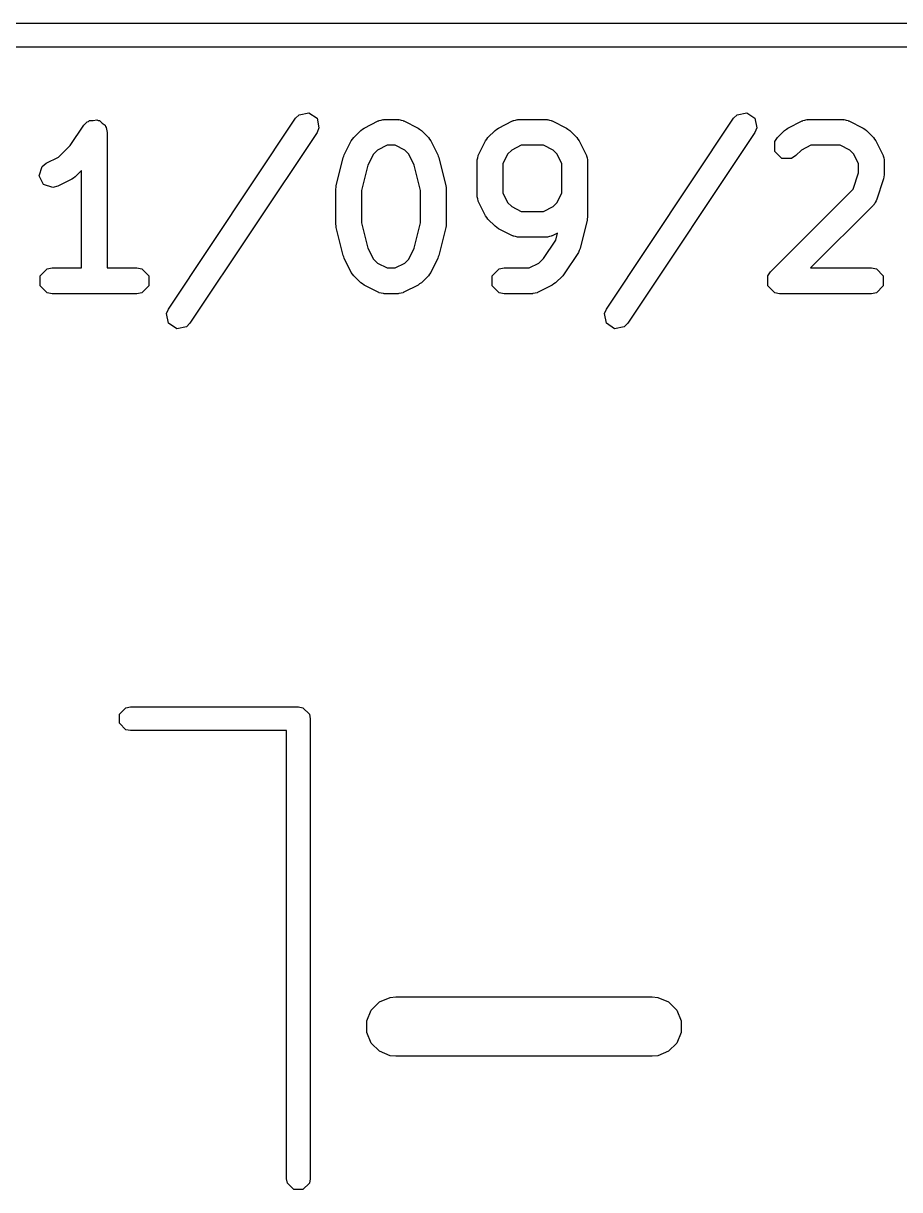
# Model space of a CAD drawing. Header units: inches. Extents: x 0.47 to 2.28, y -2.25 to -0.47.
# Drawn here: x 0.6779 to 0.8524, y -1.6416 to -1.4094 of the extents above; entities that cross this region are included whole.
import ezdxf

# ---------------------------------------------------------------- set-up
doc = ezdxf.new("R2010")
doc.units = ezdxf.units.IN
doc.header["$MEASUREMENT"] = 0
doc.layers.add('F.Silkscreen', color=41, linetype='CONTINUOUS', true_color=0xf2eda1)

msp = doc.modelspace()

# ---------------------------------------------------------------- linework, layer by layer
at = {"layer": 'F.Silkscreen', "linetype": 'CONTINUOUS'}
for p, q in [((0.52067, -1.40945), (0.99508, -1.40945)), ((0.99744, -1.41417), (0.51831, -1.41417)), ((0.73282, -1.42763), (0.73474, -1.42724)), ((0.73474, -1.42724), (0.73637, -1.42833)), ((0.82, -1.42763), (0.82192, -1.42724)), ((0.82192, -1.42724), (0.82355, -1.42833)), ((0.68726, -1.43375), (0.68993, -1.42974)), ((0.68993, -1.42974), (0.69064, -1.42903)), ((0.69064, -1.42903), (0.6909, -1.42898)), ((0.6909, -1.42898), (0.69108, -1.4288)), ((0.69108, -1.4288), (0.69183, -1.4288)), ((0.69183, -1.4288), (0.69256, -1.42865)), ((0.69256, -1.42865), (0.69278, -1.4288)), ((0.69278, -1.4288), (0.69304, -1.4288)), ((0.69304, -1.4288), (0.69357, -1.42932)), ((0.69357, -1.42932), (0.69419, -1.42974)), ((0.69419, -1.42974), (0.69424, -1.42999)), ((0.70681, -1.4663), (0.73212, -1.42833)), ((0.73212, -1.42833), (0.73282, -1.42763)), ((0.73637, -1.42833), (0.73675, -1.43025)), ((0.74575, -1.43028), (0.74857, -1.42887)), ((0.74857, -1.42887), (0.74869, -1.42884)), ((0.74869, -1.42884), (0.74873, -1.4288)), ((0.74873, -1.4288), (0.74913, -1.42872)), ((0.74913, -1.42872), (0.74953, -1.42861)), ((0.74953, -1.42861), (0.74959, -1.42863)), ((0.74959, -1.42863), (0.74971, -1.4286)), ((0.74971, -1.4286), (0.75252, -1.4286)), ((0.75252, -1.4286), (0.75265, -1.42863)), ((0.75265, -1.42863), (0.7527, -1.42861)), ((0.7527, -1.42861), (0.7531, -1.42872)), ((0.7531, -1.42872), (0.7535, -1.4288)), ((0.7535, -1.4288), (0.75354, -1.42884)), ((0.75354, -1.42884), (0.75367, -1.42887)), ((0.75367, -1.42887), (0.75648, -1.43028)), ((0.77247, -1.43028), (0.77528, -1.42887)), ((0.77528, -1.42887), (0.77541, -1.42884)), ((0.77541, -1.42884), (0.77545, -1.4288)), ((0.77545, -1.4288), (0.77585, -1.42872)), ((0.77585, -1.42872), (0.77625, -1.42861)), ((0.77625, -1.42861), (0.7763, -1.42863)), ((0.7763, -1.42863), (0.77643, -1.4286)), ((0.77643, -1.4286), (0.78205, -1.4286)), ((0.78205, -1.4286), (0.78218, -1.42863)), ((0.78218, -1.42863), (0.78223, -1.42861)), ((0.78223, -1.42861), (0.78263, -1.42872)), ((0.78263, -1.42872), (0.78303, -1.4288)), ((0.78303, -1.4288), (0.78307, -1.42884)), ((0.78307, -1.42884), (0.7832, -1.42887)), ((0.7832, -1.42887), (0.78601, -1.43028)), ((0.79398, -1.4663), (0.81929, -1.42833)), ((0.81929, -1.42833), (0.82, -1.42763)), ((0.82355, -1.42833), (0.82393, -1.43025)), ((0.83012, -1.43028), (0.83293, -1.42887)), ((0.83293, -1.42887), (0.83306, -1.42884)), ((0.83306, -1.42884), (0.8331, -1.4288)), ((0.8331, -1.4288), (0.8335, -1.42872)), ((0.8335, -1.42872), (0.83389, -1.42861)), ((0.83389, -1.42861), (0.83395, -1.42863)), ((0.83395, -1.42863), (0.83408, -1.4286)), ((0.83408, -1.4286), (0.84111, -1.4286)), ((0.84111, -1.4286), (0.84123, -1.42863)), ((0.84123, -1.42863), (0.84129, -1.42861)), ((0.84129, -1.42861), (0.84168, -1.42872)), ((0.84168, -1.42872), (0.84209, -1.4288)), ((0.84209, -1.4288), (0.84213, -1.42884)), ((0.84213, -1.42884), (0.84225, -1.42887)), ((0.84225, -1.42887), (0.84506, -1.43028)), ((0.69424, -1.42999), (0.69443, -1.43018)), ((0.69443, -1.43018), (0.69462, -1.43116)), ((0.69462, -1.43116), (0.69462, -1.45813)), ((0.73637, -1.43117), (0.71106, -1.46914)), ((0.73675, -1.43025), (0.73637, -1.43117)), ((0.74368, -1.43216), (0.74509, -1.43076)), ((0.74509, -1.43076), (0.74543, -1.43053)), ((0.74543, -1.43053), (0.74575, -1.43028)), ((0.75648, -1.43028), (0.7568, -1.43053)), ((0.7568, -1.43053), (0.75715, -1.43076)), ((0.75715, -1.43076), (0.75855, -1.43216)), ((0.7704, -1.43216), (0.77181, -1.43076)), ((0.77181, -1.43076), (0.77215, -1.43053)), ((0.77215, -1.43053), (0.77247, -1.43028)), ((0.78601, -1.43028), (0.78633, -1.43053)), ((0.78633, -1.43053), (0.78667, -1.43076)), ((0.78667, -1.43076), (0.78808, -1.43216)), ((0.82355, -1.43117), (0.79824, -1.46914)), ((0.82393, -1.43025), (0.82355, -1.43117)), ((0.82805, -1.43216), (0.82945, -1.43076)), ((0.82945, -1.43076), (0.8298, -1.43053)), ((0.8298, -1.43053), (0.83012, -1.43028)), ((0.84506, -1.43028), (0.84539, -1.43053)), ((0.84539, -1.43053), (0.84573, -1.43076)), ((0.84573, -1.43076), (0.84713, -1.43216)), ((0.68492, -1.43609), (0.68726, -1.43375)), ((0.7418, -1.43564), (0.7432, -1.43283)), ((0.7432, -1.43283), (0.74346, -1.4325)), ((0.74346, -1.4325), (0.74368, -1.43216)), ((0.75032, -1.43372), (0.74842, -1.43467)), ((0.75192, -1.43372), (0.75032, -1.43372)), ((0.75382, -1.43467), (0.75192, -1.43372)), ((0.75855, -1.43216), (0.75878, -1.4325)), ((0.75878, -1.4325), (0.75903, -1.43283)), ((0.75903, -1.43283), (0.76044, -1.43564)), ((0.76851, -1.43564), (0.76992, -1.43283)), ((0.76992, -1.43283), (0.77017, -1.4325)), ((0.77017, -1.4325), (0.7704, -1.43216)), ((0.77703, -1.43372), (0.77513, -1.43467)), ((0.78145, -1.43372), (0.77703, -1.43372)), ((0.78335, -1.43467), (0.78145, -1.43372)), ((0.78808, -1.43216), (0.78831, -1.4325)), ((0.78831, -1.4325), (0.78856, -1.43283)), ((0.78856, -1.43283), (0.78996, -1.43564)), ((0.82749, -1.43299), (0.82805, -1.43216)), ((0.82749, -1.43495), (0.82749, -1.43299)), ((0.83468, -1.43372), (0.83278, -1.43467)), ((0.8405, -1.43372), (0.83468, -1.43372)), ((0.8424, -1.43467), (0.8405, -1.43372)), ((0.84713, -1.43216), (0.84736, -1.4325)), ((0.84736, -1.4325), (0.84761, -1.43283)), ((0.84761, -1.43283), (0.84902, -1.43564)), ((0.68248, -1.43731), (0.68492, -1.43609)), ((0.7402, -1.44179), (0.7416, -1.43616)), ((0.7416, -1.43616), (0.74172, -1.43591)), ((0.74172, -1.43591), (0.7418, -1.43564)), ((0.7476, -1.43549), (0.7465, -1.43768)), ((0.74842, -1.43467), (0.7476, -1.43549)), ((0.75464, -1.43549), (0.75382, -1.43467)), ((0.75573, -1.43768), (0.75464, -1.43549)), ((0.76044, -1.43564), (0.76051, -1.43591)), ((0.76051, -1.43591), (0.76063, -1.43616)), ((0.76063, -1.43616), (0.76204, -1.44179)), ((0.76824, -1.43678), (0.76827, -1.43666)), ((0.76825, -1.4366), (0.76836, -1.43621)), ((0.76827, -1.43666), (0.76825, -1.4366)), ((0.76836, -1.43621), (0.76844, -1.4358)), ((0.76844, -1.4358), (0.76848, -1.43576)), ((0.76848, -1.43576), (0.76851, -1.43564)), ((0.77431, -1.43549), (0.77336, -1.43739)), ((0.77513, -1.43467), (0.77431, -1.43549)), ((0.78417, -1.43549), (0.78335, -1.43467)), ((0.78512, -1.43739), (0.78417, -1.43549)), ((0.78996, -1.43564), (0.79, -1.43576)), ((0.79, -1.43576), (0.79004, -1.4358)), ((0.79004, -1.4358), (0.79012, -1.43621)), ((0.79012, -1.43621), (0.79023, -1.4366)), ((0.79023, -1.4366), (0.79021, -1.43666)), ((0.79021, -1.43666), (0.79023, -1.43678)), ((0.82888, -1.43634), (0.82749, -1.43495)), ((0.83084, -1.43634), (0.82888, -1.43634)), ((0.83167, -1.43578), (0.83084, -1.43634)), ((0.83278, -1.43467), (0.83167, -1.43578)), ((0.84322, -1.43549), (0.8424, -1.43467)), ((0.84417, -1.43739), (0.84322, -1.43549)), ((0.84902, -1.43564), (0.84905, -1.43576)), ((0.84905, -1.43576), (0.84909, -1.4358)), ((0.84909, -1.4358), (0.84917, -1.43621)), ((0.84917, -1.43621), (0.84928, -1.4366)), ((0.84928, -1.4366), (0.84926, -1.43666)), ((0.84926, -1.43666), (0.84929, -1.43678)), ((0.68107, -1.43978), (0.68169, -1.43792)), ((0.68169, -1.43792), (0.68248, -1.43731)), ((0.6895, -1.43874), (0.68825, -1.44)), ((0.6895, -1.45813), (0.6895, -1.43874)), ((0.7465, -1.43768), (0.74524, -1.44272)), ((0.75699, -1.44272), (0.75573, -1.43768)), ((0.76824, -1.44381), (0.76824, -1.43678)), ((0.77336, -1.43739), (0.77336, -1.44321)), ((0.78512, -1.44321), (0.78512, -1.43739)), ((0.79023, -1.43678), (0.79023, -1.44803)), ((0.84417, -1.43918), (0.84417, -1.43739)), ((0.84929, -1.43678), (0.84929, -1.4396)), ((0.68195, -1.44153), (0.68107, -1.43978)), ((0.68758, -1.44048), (0.68477, -1.44188)), ((0.68791, -1.44023), (0.68758, -1.44048)), ((0.68825, -1.44), (0.68791, -1.44023)), ((0.84309, -1.44243), (0.84417, -1.43918)), ((0.84916, -1.44041), (0.84775, -1.44462)), ((0.84921, -1.44), (0.84916, -1.44041)), ((0.84929, -1.4396), (0.84921, -1.44)), ((0.68381, -1.44215), (0.68195, -1.44153)), ((0.68477, -1.44188), (0.68381, -1.44215)), ((0.74012, -1.44241), (0.74018, -1.4421)), ((0.74012, -1.44944), (0.74012, -1.44241)), ((0.74018, -1.4421), (0.7402, -1.44179)), ((0.74524, -1.44272), (0.74524, -1.44912)), ((0.75699, -1.44912), (0.75699, -1.44272)), ((0.76204, -1.44179), (0.76205, -1.4421)), ((0.76205, -1.4421), (0.76211, -1.44241)), ((0.76211, -1.44241), (0.76211, -1.44944)), ((0.77336, -1.44321), (0.77431, -1.44511)), ((0.78417, -1.44511), (0.78512, -1.44321)), ((0.82664, -1.45888), (0.84309, -1.44243)), ((0.76827, -1.44394), (0.76824, -1.44381)), ((0.76825, -1.444), (0.76827, -1.44394)), ((0.76836, -1.44439), (0.76825, -1.444)), ((0.76844, -1.44479), (0.76836, -1.44439)), ((0.76848, -1.44483), (0.76844, -1.44479)), ((0.76851, -1.44496), (0.76848, -1.44483)), ((0.76992, -1.44777), (0.76851, -1.44496)), ((0.77431, -1.44511), (0.77513, -1.44593)), ((0.77513, -1.44593), (0.77703, -1.44688)), ((0.78145, -1.44688), (0.78335, -1.44593)), ((0.78335, -1.44593), (0.78417, -1.44511)), ((0.84713, -1.44562), (0.83463, -1.45813)), ((0.84721, -1.44552), (0.84713, -1.44562)), ((0.84726, -1.44549), (0.84721, -1.44552)), ((0.84746, -1.44513), (0.84726, -1.44549)), ((0.84769, -1.44479), (0.84746, -1.44513)), ((0.84775, -1.44462), (0.84769, -1.44473)), ((0.84769, -1.44473), (0.84769, -1.44479)), ((0.77017, -1.44809), (0.76992, -1.44777)), ((0.7704, -1.44844), (0.77017, -1.44809)), ((0.77703, -1.44688), (0.78145, -1.44688)), ((0.79023, -1.44803), (0.79017, -1.44834)), ((0.74018, -1.44975), (0.74012, -1.44944)), ((0.7402, -1.45006), (0.74018, -1.44975)), ((0.7416, -1.45568), (0.7402, -1.45006)), ((0.74524, -1.44912), (0.7465, -1.45417)), ((0.75573, -1.45417), (0.75699, -1.44912)), ((0.76204, -1.45006), (0.76063, -1.45568)), ((0.76205, -1.44975), (0.76204, -1.45006)), ((0.76211, -1.44944), (0.76205, -1.44975)), ((0.77181, -1.44984), (0.7704, -1.44844)), ((0.77215, -1.45007), (0.77181, -1.44984)), ((0.77247, -1.45032), (0.77215, -1.45007)), ((0.77528, -1.45173), (0.77247, -1.45032)), ((0.79016, -1.44865), (0.78875, -1.45428)), ((0.79017, -1.44834), (0.79016, -1.44865)), ((0.77541, -1.45176), (0.77528, -1.45173)), ((0.77545, -1.4518), (0.77541, -1.45176)), ((0.77585, -1.45188), (0.77545, -1.4518)), ((0.77625, -1.45199), (0.77585, -1.45188)), ((0.7763, -1.45197), (0.77625, -1.45199)), ((0.77643, -1.452), (0.7763, -1.45197)), ((0.78205, -1.452), (0.77643, -1.452)), ((0.78147, -1.45624), (0.78389, -1.45261)), ((0.78218, -1.45197), (0.78205, -1.452)), ((0.78223, -1.45199), (0.78218, -1.45197)), ((0.78263, -1.45188), (0.78223, -1.45199)), ((0.78303, -1.4518), (0.78263, -1.45188)), ((0.78307, -1.45176), (0.78303, -1.4518)), ((0.7832, -1.45173), (0.78307, -1.45176)), ((0.78425, -1.4512), (0.7832, -1.45173)), ((0.78389, -1.45261), (0.78425, -1.4512)), ((0.7465, -1.45417), (0.7476, -1.45636)), ((0.75464, -1.45636), (0.75573, -1.45417)), ((0.7884, -1.45508), (0.78559, -1.45929)), ((0.78857, -1.45467), (0.7884, -1.45508)), ((0.78875, -1.45428), (0.78857, -1.45467)), ((0.74172, -1.45594), (0.7416, -1.45568)), ((0.7418, -1.45621), (0.74172, -1.45594)), ((0.7432, -1.45902), (0.7418, -1.45621)), ((0.7476, -1.45636), (0.74842, -1.45718)), ((0.74842, -1.45718), (0.75032, -1.45813)), ((0.75192, -1.45813), (0.75382, -1.45718)), ((0.75382, -1.45718), (0.75464, -1.45636)), ((0.76044, -1.45621), (0.75903, -1.45902)), ((0.76051, -1.45594), (0.76044, -1.45621)), ((0.76063, -1.45568), (0.76051, -1.45594)), ((0.77863, -1.45813), (0.78054, -1.45718)), ((0.78054, -1.45718), (0.78147, -1.45624)), ((0.68126, -1.45971), (0.68265, -1.45832)), ((0.68126, -1.46167), (0.68126, -1.45971)), ((0.68265, -1.45832), (0.68363, -1.45813)), ((0.68363, -1.45813), (0.6895, -1.45813)), ((0.69462, -1.45813), (0.7005, -1.45813)), ((0.7005, -1.45813), (0.70148, -1.45832)), ((0.70148, -1.45832), (0.70286, -1.45971)), ((0.70286, -1.45971), (0.70286, -1.46167)), ((0.74346, -1.45934), (0.7432, -1.45902)), ((0.74368, -1.45968), (0.74346, -1.45934)), ((0.74509, -1.46109), (0.74368, -1.45968)), ((0.75032, -1.45813), (0.75192, -1.45813)), ((0.75855, -1.45968), (0.75715, -1.46109)), ((0.75878, -1.45934), (0.75855, -1.45968)), ((0.75903, -1.45902), (0.75878, -1.45934)), ((0.77125, -1.45971), (0.77264, -1.45832)), ((0.77125, -1.46167), (0.77125, -1.45971)), ((0.77264, -1.45832), (0.77361, -1.45813)), ((0.77361, -1.45813), (0.77863, -1.45813)), ((0.78527, -1.45968), (0.78386, -1.46109)), ((0.78541, -1.45947), (0.78527, -1.45968)), ((0.78559, -1.45929), (0.78541, -1.45947)), ((0.82609, -1.45971), (0.82664, -1.45888)), ((0.82609, -1.46167), (0.82609, -1.45971)), ((0.83463, -1.45813), (0.84673, -1.45813)), ((0.84673, -1.45813), (0.84771, -1.45832)), ((0.84771, -1.45832), (0.84909, -1.45971)), ((0.84909, -1.45971), (0.84909, -1.46167)), ((0.68265, -1.46305), (0.68126, -1.46167)), ((0.70286, -1.46167), (0.70148, -1.46305)), ((0.74543, -1.46132), (0.74509, -1.46109)), ((0.74575, -1.46157), (0.74543, -1.46132)), ((0.74857, -1.46298), (0.74575, -1.46157)), ((0.75648, -1.46157), (0.75367, -1.46298)), ((0.7568, -1.46132), (0.75648, -1.46157)), ((0.75715, -1.46109), (0.7568, -1.46132)), ((0.77264, -1.46305), (0.77125, -1.46167)), ((0.7832, -1.46157), (0.78038, -1.46298)), ((0.78352, -1.46132), (0.7832, -1.46157)), ((0.78386, -1.46109), (0.78352, -1.46132)), ((0.82747, -1.46305), (0.82609, -1.46167)), ((0.84909, -1.46167), (0.84771, -1.46305)), ((0.68363, -1.46325), (0.68265, -1.46305)), ((0.7005, -1.46325), (0.68363, -1.46325)), ((0.70148, -1.46305), (0.7005, -1.46325)), ((0.74869, -1.46301), (0.74857, -1.46298)), ((0.74873, -1.46305), (0.74869, -1.46301)), ((0.74913, -1.46313), (0.74873, -1.46305)), ((0.74953, -1.46324), (0.74913, -1.46313)), ((0.74959, -1.46322), (0.74953, -1.46324)), ((0.74971, -1.46325), (0.74959, -1.46322)), ((0.75252, -1.46325), (0.74971, -1.46325)), ((0.75265, -1.46322), (0.75252, -1.46325)), ((0.7527, -1.46324), (0.75265, -1.46322)), ((0.7531, -1.46313), (0.7527, -1.46324)), ((0.7535, -1.46305), (0.7531, -1.46313)), ((0.75354, -1.46301), (0.7535, -1.46305)), ((0.75367, -1.46298), (0.75354, -1.46301)), ((0.77361, -1.46325), (0.77264, -1.46305)), ((0.77924, -1.46325), (0.77361, -1.46325)), ((0.77936, -1.46322), (0.77924, -1.46325)), ((0.77942, -1.46324), (0.77936, -1.46322)), ((0.77982, -1.46313), (0.77942, -1.46324)), ((0.78022, -1.46305), (0.77982, -1.46313)), ((0.78026, -1.46301), (0.78022, -1.46305)), ((0.78038, -1.46298), (0.78026, -1.46301)), ((0.82845, -1.46325), (0.82747, -1.46305)), ((0.82747, -1.46305), (0.82747, -1.46305)), ((0.84673, -1.46325), (0.82845, -1.46325)), ((0.84771, -1.46305), (0.84673, -1.46325)), ((0.70642, -1.46722), (0.70681, -1.4663)), ((0.7936, -1.46722), (0.79398, -1.4663)), ((0.70681, -1.46914), (0.70642, -1.46722)), ((0.70844, -1.47023), (0.70681, -1.46914)), ((0.71106, -1.46914), (0.71036, -1.46984)), ((0.79399, -1.46914), (0.7936, -1.46722)), ((0.79562, -1.47023), (0.79399, -1.46914)), ((0.79824, -1.46914), (0.79754, -1.46984)), ((0.71036, -1.46984), (0.70844, -1.47023)), ((0.79754, -1.46984), (0.79562, -1.47023)), ((0.69703, -1.54693), (0.69831, -1.54565)), ((0.69831, -1.54565), (0.69921, -1.54547)), ((0.69921, -1.54547), (0.73268, -1.54547)), ((0.73268, -1.54547), (0.73358, -1.54565)), ((0.73358, -1.54565), (0.73486, -1.54693)), ((0.69703, -1.54874), (0.69703, -1.54693)), ((0.73486, -1.54693), (0.73504, -1.54783)), ((0.73504, -1.54783), (0.73504, -1.63937)), ((0.69831, -1.55002), (0.69703, -1.54874)), ((0.69921, -1.5502), (0.69831, -1.55002)), ((0.73031, -1.5502), (0.69921, -1.5502)), ((0.73031, -1.63937), (0.73031, -1.5502)), ((0.74879, -1.60419), (0.75092, -1.60331)), ((0.75092, -1.60331), (0.75207, -1.6032)), ((0.75207, -1.6032), (0.80307, -1.6032)), ((0.80307, -1.6032), (0.80422, -1.60331)), ((0.80422, -1.60331), (0.80635, -1.60419)), ((0.74628, -1.60795), (0.74716, -1.60582)), ((0.74716, -1.60582), (0.74879, -1.60419)), ((0.80635, -1.60419), (0.80798, -1.60582)), ((0.80798, -1.60582), (0.80886, -1.60795)), ((0.74628, -1.61026), (0.74628, -1.60795)), ((0.80886, -1.60795), (0.80886, -1.61026)), ((0.74716, -1.61239), (0.74628, -1.61026)), ((0.80886, -1.61026), (0.80798, -1.61239)), ((0.74879, -1.61402), (0.74716, -1.61239)), ((0.80798, -1.61239), (0.80635, -1.61402)), ((0.75092, -1.6149), (0.74879, -1.61402)), ((0.75207, -1.61501), (0.75092, -1.6149)), ((0.80307, -1.61501), (0.75207, -1.61501)), ((0.80422, -1.6149), (0.80307, -1.61501)), ((0.80635, -1.61402), (0.80422, -1.6149)), ((0.73049, -1.64027), (0.73031, -1.63937)), ((0.73177, -1.64155), (0.73049, -1.64027)), ((0.73486, -1.64027), (0.73358, -1.64155)), ((0.73504, -1.63937), (0.73486, -1.64027)), ((0.73358, -1.64155), (0.73177, -1.64155))]:
    msp.add_line(p, q, dxfattribs=at)

doc.saveas('drawing.dxf')
